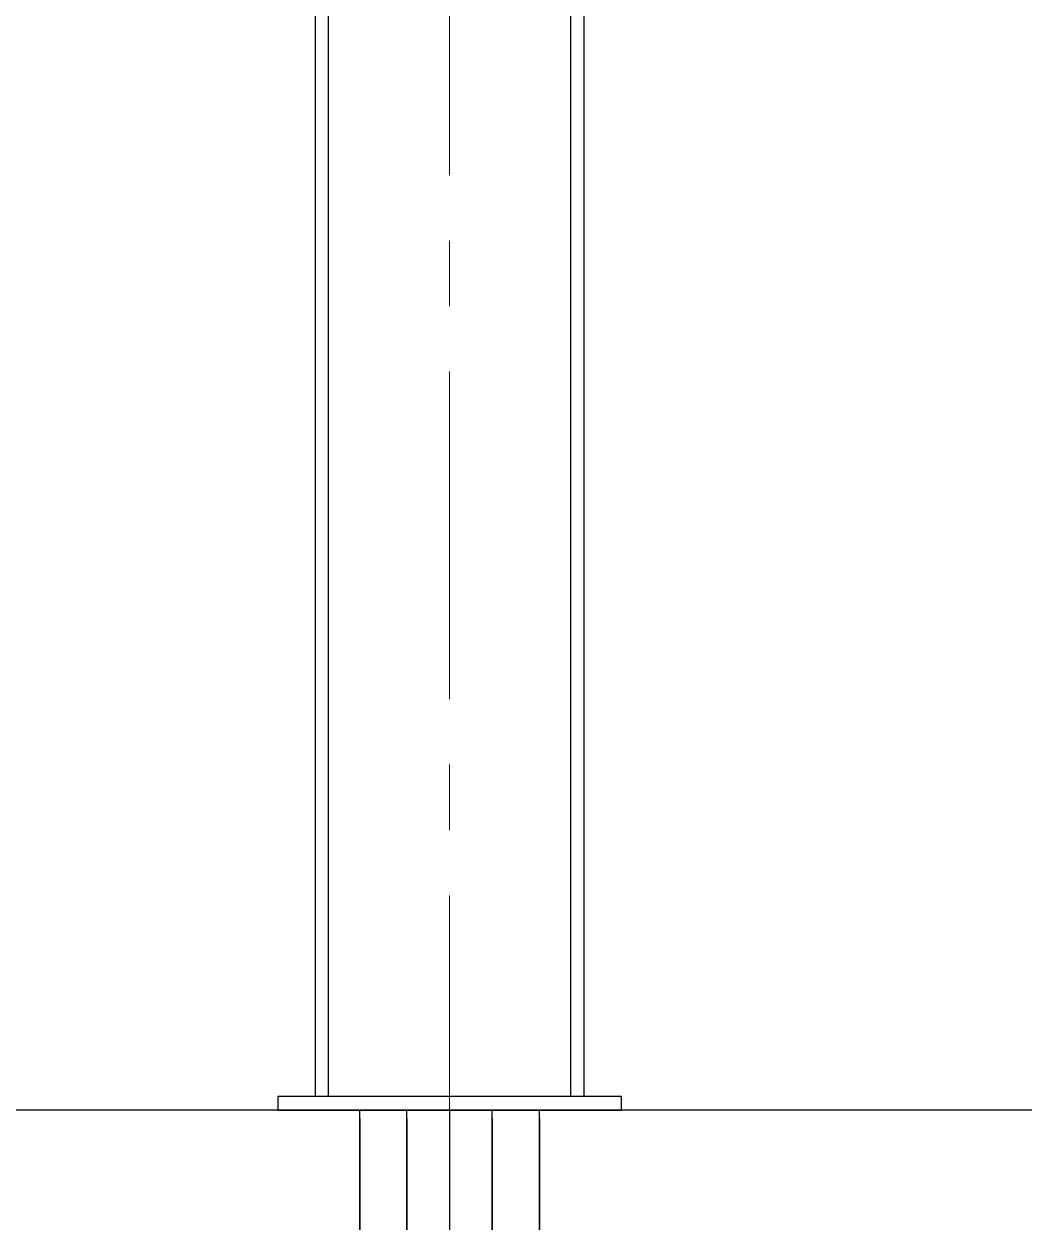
# Model space of a CAD drawing. Header units: millimetres. Extents: x 3220 to 226993, y 817 to 176024.
# Drawn here: x 88004 to 89458, y 39978 to 41721 of the extents above; entities that cross this region are included whole.
import ezdxf

# ---------------------------------------------------------------- set-up
doc = ezdxf.new("R2010")
doc.units = ezdxf.units.MM
doc.linetypes.add('AXES', pattern=[50.8, 31.75, -6.35, 6.35, -6.35])
doc.layers.add('Axe', color=1, linetype='AXES', lineweight=9)
doc.layers.add('DESSIN', color=7, linetype='Continuous', lineweight=25)

# ---------------------------------------------------------------- blocks, each defined once
blk = doc.blocks.new('cel3x3x9')
at = {"layer": 'Axe', "lineweight": -3, "ltscale": 25}
for p, q in [((0, 9000), (0, 0)), ((3000, 9000), (3000, 0))]:
    blk.add_line(p, q, dxfattribs=at)
at = {"layer": 'DESSIN', "color": 4}
for p, q in [((3130.5, 9000), (-130.5, 9000)), ((-130.5, 0), (-130.5, 9000)), ((-62.1, 0), (-62.1, 9000)), ((62.1, 0), (62.1, 9000)), ((130.5, 0), (130.5, 9000)), ((2869.5, 0), (2869.5, 9000)), ((2937.9, 0), (2937.9, 9000)), ((3062.1, 0), (3062.1, 9000)), ((3130.5, 0), (3130.5, 9000)), ((-130.5, 8988), (-130.5, 0)), ((-62.1, 8988), (-62.1, 0)), ((62.1, 8988), (62.1, 0)), ((130.5, 8988), (130.5, 0)), ((2869.5, 8988), (2869.5, 0)), ((2937.9, 8988), (2937.9, 0)), ((3062.1, 8988), (3062.1, 0)), ((3130.5, 8988), (3130.5, 0))]:
    blk.add_line(p, q, dxfattribs=at)
blk = doc.blocks.new('section 9-7')
for points in [[(12195, 26000), (12195, 21020), (11805, 21020), (11805, 26000)], [(11824, 21020), (11824, 26000), (12176, 26000), (12176, 21020)], [(11750, 21000), (12250, 21000), (12250, 21020), (11750, 21020)]]:
    blk.add_lwpolyline(points, close=True)
at = {"layer": 'Axe', "ltscale": 15}
blk.add_line((12000, -500), (12000, 32505.5), dxfattribs=at)
for p in [(9000, 12000), (12000, 12000)]:
    blk.add_blockref('cel3x3x9', p)

msp = doc.modelspace()

# ---------------------------------------------------------------- block references
msp.add_blockref('section 9-7', (76623, 19141))

doc.saveas('drawing.dxf')
